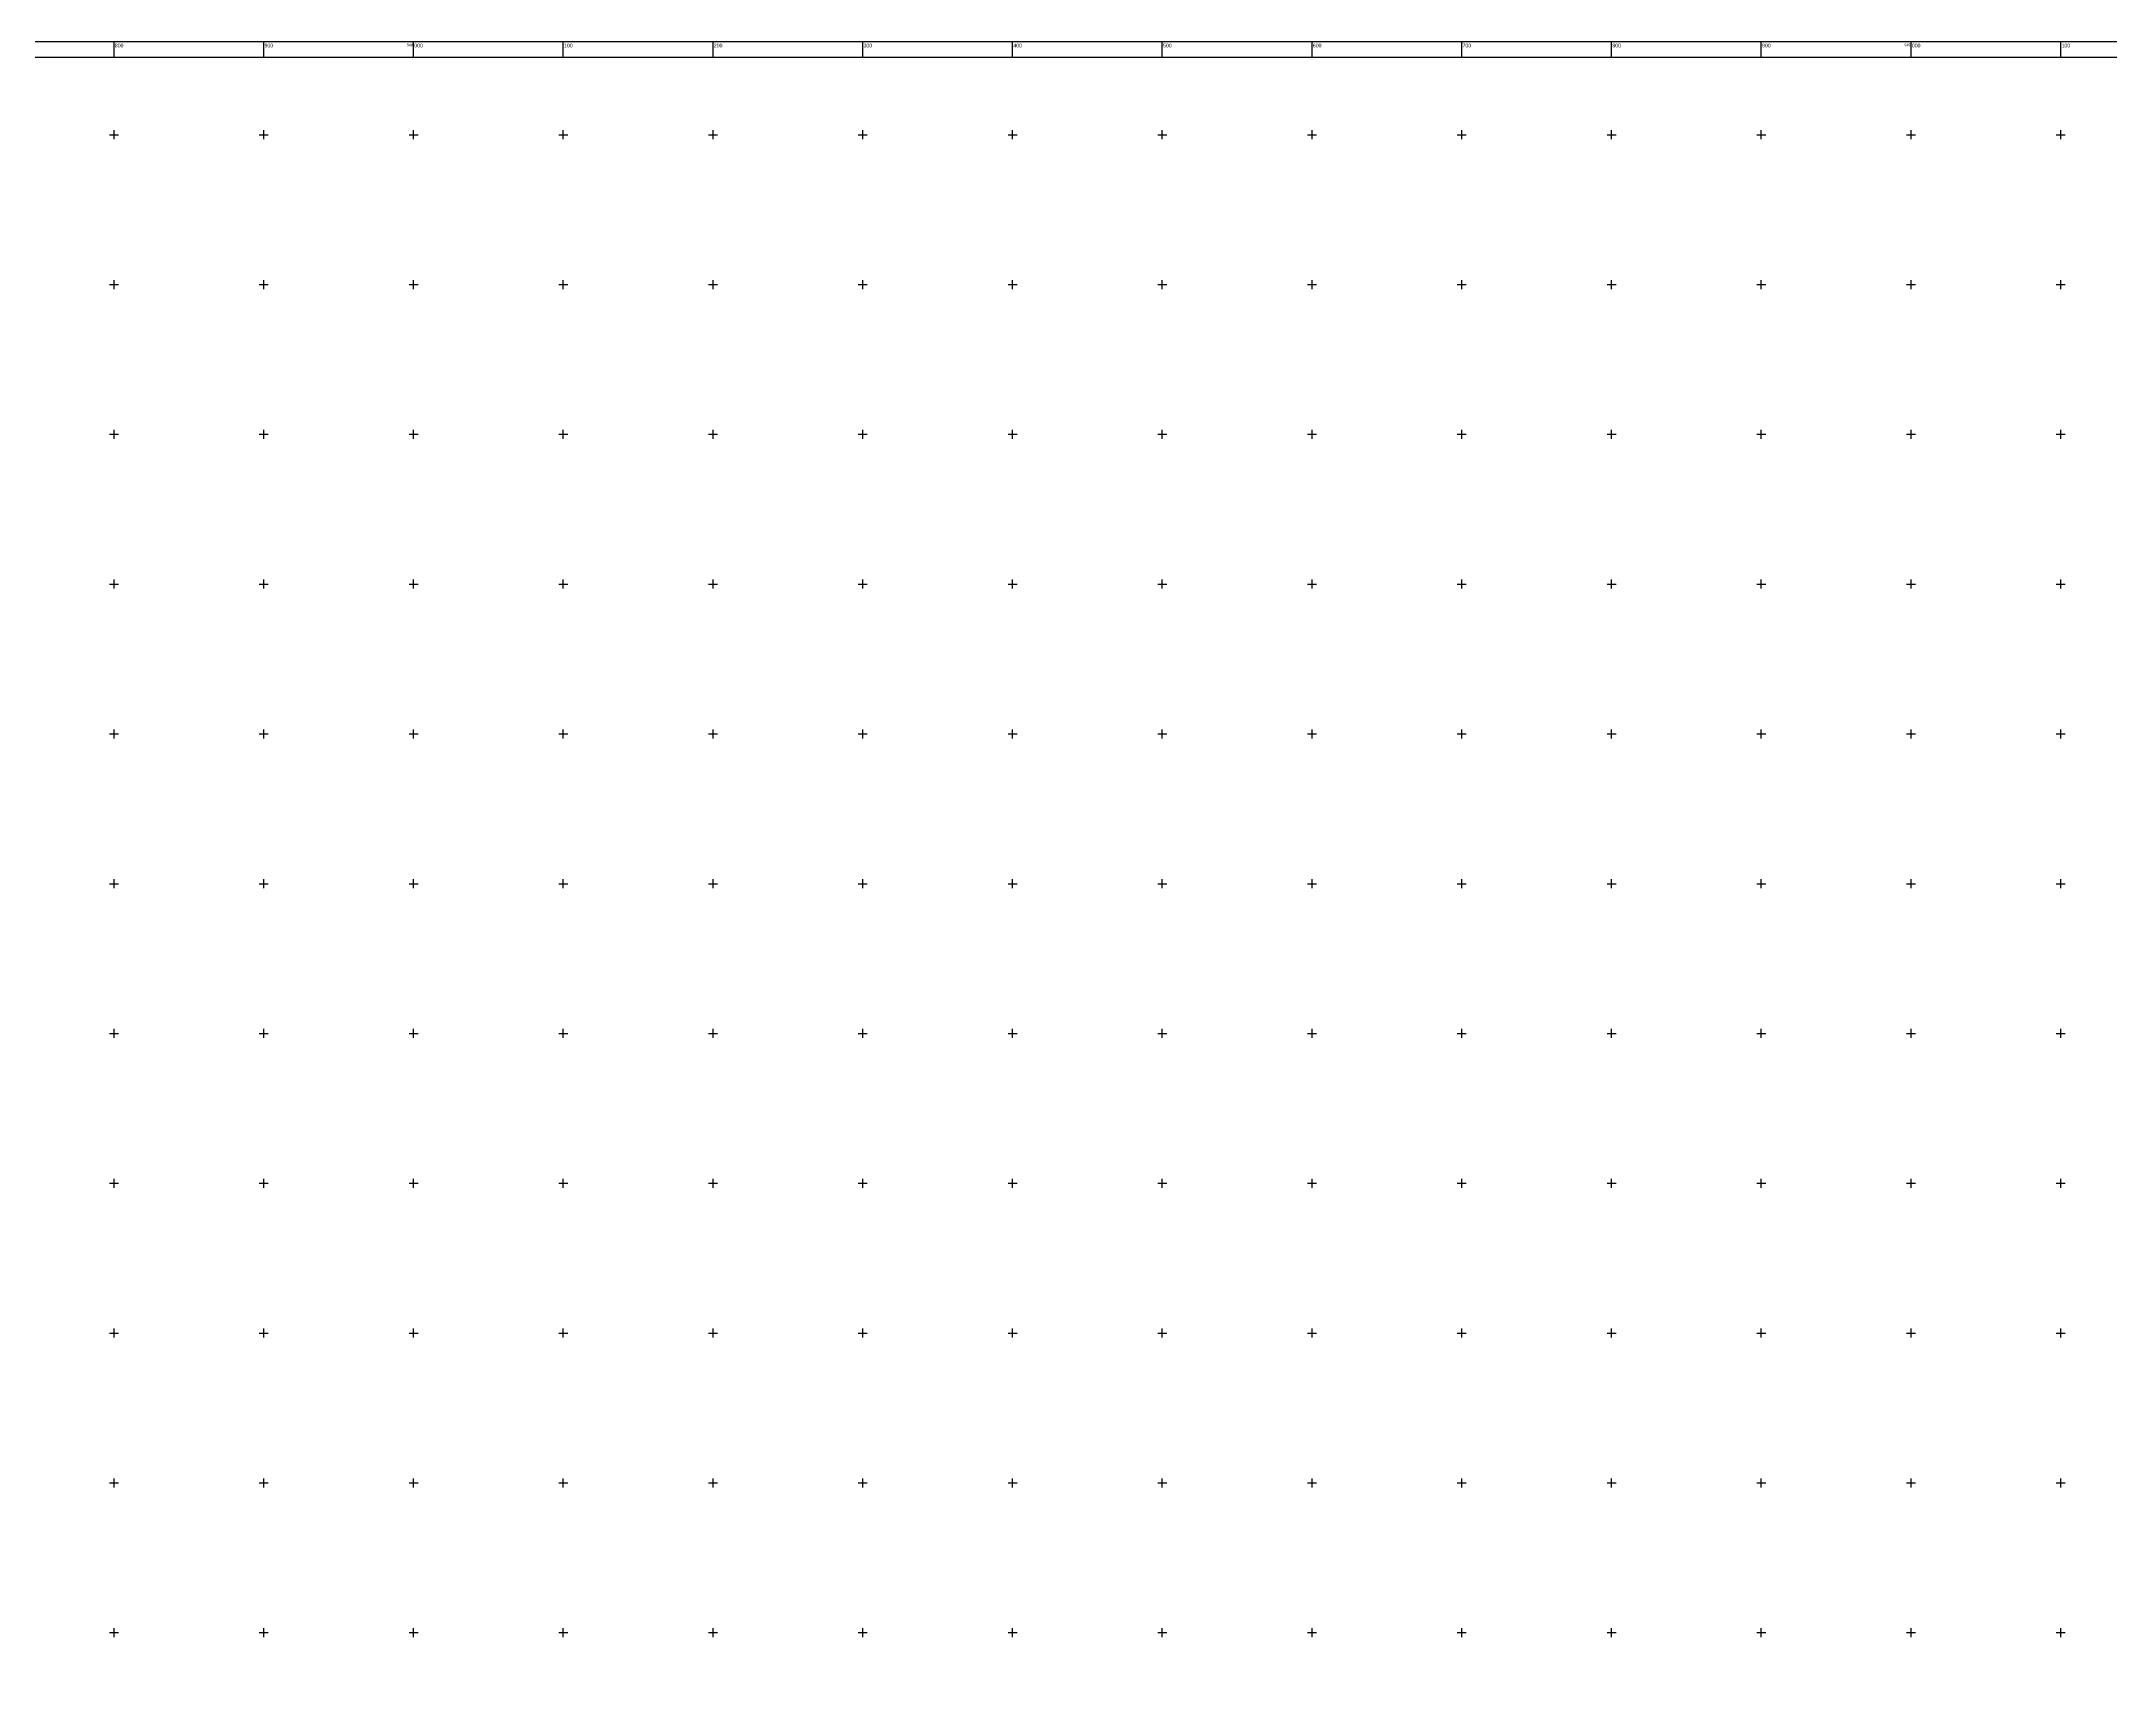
# Model space of a CAD drawing. Extents: x 542197 to 550482, y 1822129 to 1845893.
# Drawn here: x 547751 to 549133, y 1844760 to 1845862 of the extents above; entities that cross this region are included whole.
import ezdxf

# ---------------------------------------------------------------- set-up
doc = ezdxf.new("R2010")
doc.units = 0
doc.layers.add('Level 63', color=7, linetype='Continuous')

msp = doc.modelspace()

# ---------------------------------------------------------------- linework, layer by layer
at = {"layer": 'Level 63'}
for p, q in [((547800, 1845851.8), (547800, 1845862.3)), ((547900, 1845851.8), (547900, 1845862.3)), ((548000, 1845851.8), (548000, 1845862.3)), ((548100, 1845851.8), (548100, 1845862.3)), ((548200, 1845851.8), (548200, 1845862.3)), ((548300, 1845851.8), (548300, 1845862.3)), ((548400, 1845851.8), (548400, 1845862.3)), ((548500, 1845851.8), (548500, 1845862.3)), ((548600, 1845851.8), (548600, 1845862.3)), ((548700, 1845851.8), (548700, 1845862.3)), ((548800, 1845851.8), (548800, 1845862.3)), ((548900, 1845851.8), (548900, 1845862.3)), ((549000, 1845851.8), (549000, 1845862.3)), ((549100, 1845851.8), (549100, 1845862.3)), ((547797, 1845800), (547803, 1845800)), ((547800, 1845797), (547800, 1845803)), ((547897, 1845800), (547903, 1845800)), ((547900, 1845797), (547900, 1845803)), ((547997, 1845800), (548003, 1845800)), ((548000, 1845797), (548000, 1845803)), ((548097, 1845800), (548103, 1845800)), ((548100, 1845797), (548100, 1845803)), ((548197, 1845800), (548203, 1845800)), ((548200, 1845797), (548200, 1845803)), ((548297, 1845800), (548303, 1845800)), ((548300, 1845797), (548300, 1845803)), ((548397, 1845800), (548403, 1845800)), ((548400, 1845797), (548400, 1845803)), ((548497, 1845800), (548503, 1845800)), ((548500, 1845797), (548500, 1845803)), ((548597, 1845800), (548603, 1845800)), ((548600, 1845797), (548600, 1845803)), ((548697, 1845800), (548703, 1845800)), ((548700, 1845797), (548700, 1845803)), ((548797, 1845800), (548803, 1845800)), ((548800, 1845797), (548800, 1845803)), ((548897, 1845800), (548903, 1845800)), ((548900, 1845797), (548900, 1845803)), ((548997, 1845800), (549003, 1845800)), ((549000, 1845797), (549000, 1845803)), ((549097, 1845800), (549103, 1845800)), ((549100, 1845797), (549100, 1845803)), ((547800, 1845697), (547800, 1845703)), ((547900, 1845697), (547900, 1845703)), ((548000, 1845697), (548000, 1845703)), ((548100, 1845697), (548100, 1845703)), ((548200, 1845697), (548200, 1845703)), ((548300, 1845697), (548300, 1845703)), ((548400, 1845697), (548400, 1845703)), ((548500, 1845697), (548500, 1845703)), ((548600, 1845697), (548600, 1845703)), ((548700, 1845697), (548700, 1845703)), ((548800, 1845697), (548800, 1845703)), ((548900, 1845697), (548900, 1845703)), ((549000, 1845697), (549000, 1845703)), ((549100, 1845697), (549100, 1845703)), ((547797, 1845700), (547803, 1845700)), ((547897, 1845700), (547903, 1845700)), ((547997, 1845700), (548003, 1845700)), ((548097, 1845700), (548103, 1845700)), ((548197, 1845700), (548203, 1845700)), ((548297, 1845700), (548303, 1845700)), ((548397, 1845700), (548403, 1845700)), ((548497, 1845700), (548503, 1845700)), ((548597, 1845700), (548603, 1845700)), ((548697, 1845700), (548703, 1845700)), ((548797, 1845700), (548803, 1845700)), ((548897, 1845700), (548903, 1845700)), ((548997, 1845700), (549003, 1845700)), ((549097, 1845700), (549103, 1845700)), ((547797, 1845600), (547803, 1845600)), ((547800, 1845597), (547800, 1845603)), ((547897, 1845600), (547903, 1845600)), ((547900, 1845597), (547900, 1845603)), ((547997, 1845600), (548003, 1845600)), ((548000, 1845597), (548000, 1845603)), ((548097, 1845600), (548103, 1845600)), ((548100, 1845597), (548100, 1845603)), ((548197, 1845600), (548203, 1845600)), ((548200, 1845597), (548200, 1845603)), ((548297, 1845600), (548303, 1845600)), ((548300, 1845597), (548300, 1845603)), ((548397, 1845600), (548403, 1845600)), ((548400, 1845597), (548400, 1845603)), ((548497, 1845600), (548503, 1845600)), ((548500, 1845597), (548500, 1845603)), ((548597, 1845600), (548603, 1845600)), ((548600, 1845597), (548600, 1845603)), ((548697, 1845600), (548703, 1845600)), ((548700, 1845597), (548700, 1845603)), ((548797, 1845600), (548803, 1845600)), ((548800, 1845597), (548800, 1845603)), ((548897, 1845600), (548903, 1845600)), ((548900, 1845597), (548900, 1845603)), ((548997, 1845600), (549003, 1845600)), ((549000, 1845597), (549000, 1845603)), ((549097, 1845600), (549103, 1845600)), ((549100, 1845597), (549100, 1845603)), ((547797, 1845500), (547803, 1845500)), ((547800, 1845497), (547800, 1845503)), ((547897, 1845500), (547903, 1845500)), ((547900, 1845497), (547900, 1845503)), ((547997, 1845500), (548003, 1845500)), ((548000, 1845497), (548000, 1845503)), ((548097, 1845500), (548103, 1845500)), ((548100, 1845497), (548100, 1845503)), ((548197, 1845500), (548203, 1845500)), ((548200, 1845497), (548200, 1845503)), ((548297, 1845500), (548303, 1845500)), ((548300, 1845497), (548300, 1845503)), ((548397, 1845500), (548403, 1845500)), ((548400, 1845497), (548400, 1845503)), ((548497, 1845500), (548503, 1845500)), ((548500, 1845497), (548500, 1845503)), ((548597, 1845500), (548603, 1845500)), ((548600, 1845497), (548600, 1845503)), ((548697, 1845500), (548703, 1845500)), ((548700, 1845497), (548700, 1845503)), ((548797, 1845500), (548803, 1845500)), ((548800, 1845497), (548800, 1845503)), ((548897, 1845500), (548903, 1845500)), ((548900, 1845497), (548900, 1845503)), ((548997, 1845500), (549003, 1845500)), ((549000, 1845497), (549000, 1845503)), ((549097, 1845500), (549103, 1845500)), ((549100, 1845497), (549100, 1845503)), ((547797, 1845400), (547803, 1845400)), ((547800, 1845397), (547800, 1845403)), ((547897, 1845400), (547903, 1845400)), ((547900, 1845397), (547900, 1845403)), ((547997, 1845400), (548003, 1845400)), ((548000, 1845397), (548000, 1845403)), ((548097, 1845400), (548103, 1845400)), ((548100, 1845397), (548100, 1845403)), ((548197, 1845400), (548203, 1845400)), ((548200, 1845397), (548200, 1845403)), ((548297, 1845400), (548303, 1845400)), ((548300, 1845397), (548300, 1845403)), ((548397, 1845400), (548403, 1845400)), ((548400, 1845397), (548400, 1845403)), ((548497, 1845400), (548503, 1845400)), ((548500, 1845397), (548500, 1845403)), ((548597, 1845400), (548603, 1845400)), ((548600, 1845397), (548600, 1845403)), ((548697, 1845400), (548703, 1845400)), ((548700, 1845397), (548700, 1845403)), ((548797, 1845400), (548803, 1845400)), ((548800, 1845397), (548800, 1845403)), ((548897, 1845400), (548903, 1845400)), ((548900, 1845397), (548900, 1845403)), ((548997, 1845400), (549003, 1845400)), ((549000, 1845397), (549000, 1845403)), ((549097, 1845400), (549103, 1845400)), ((549100, 1845397), (549100, 1845403)), ((547800, 1845297), (547800, 1845303)), ((547900, 1845297), (547900, 1845303)), ((548000, 1845297), (548000, 1845303)), ((548100, 1845297), (548100, 1845303)), ((548200, 1845297), (548200, 1845303)), ((548300, 1845297), (548300, 1845303)), ((548400, 1845297), (548400, 1845303)), ((548500, 1845297), (548500, 1845303)), ((548600, 1845297), (548600, 1845303)), ((548700, 1845297), (548700, 1845303)), ((548800, 1845297), (548800, 1845303)), ((548900, 1845297), (548900, 1845303)), ((549000, 1845297), (549000, 1845303)), ((549100, 1845297), (549100, 1845303)), ((547797, 1845300), (547803, 1845300)), ((547897, 1845300), (547903, 1845300)), ((547997, 1845300), (548003, 1845300)), ((548097, 1845300), (548103, 1845300)), ((548197, 1845300), (548203, 1845300)), ((548297, 1845300), (548303, 1845300)), ((548397, 1845300), (548403, 1845300)), ((548497, 1845300), (548503, 1845300)), ((548597, 1845300), (548603, 1845300)), ((548697, 1845300), (548703, 1845300)), ((548797, 1845300), (548803, 1845300)), ((548897, 1845300), (548903, 1845300)), ((548997, 1845300), (549003, 1845300)), ((549097, 1845300), (549103, 1845300)), ((547797, 1845200), (547803, 1845200)), ((547800, 1845197), (547800, 1845203)), ((547897, 1845200), (547903, 1845200)), ((547900, 1845197), (547900, 1845203)), ((547997, 1845200), (548003, 1845200)), ((548000, 1845197), (548000, 1845203)), ((548097, 1845200), (548103, 1845200)), ((548100, 1845197), (548100, 1845203)), ((548197, 1845200), (548203, 1845200)), ((548200, 1845197), (548200, 1845203)), ((548297, 1845200), (548303, 1845200)), ((548300, 1845197), (548300, 1845203)), ((548397, 1845200), (548403, 1845200)), ((548400, 1845197), (548400, 1845203)), ((548497, 1845200), (548503, 1845200)), ((548500, 1845197), (548500, 1845203)), ((548597, 1845200), (548603, 1845200)), ((548600, 1845197), (548600, 1845203)), ((548697, 1845200), (548703, 1845200)), ((548700, 1845197), (548700, 1845203)), ((548797, 1845200), (548803, 1845200)), ((548800, 1845197), (548800, 1845203)), ((548897, 1845200), (548903, 1845200)), ((548900, 1845197), (548900, 1845203)), ((548997, 1845200), (549003, 1845200)), ((549000, 1845197), (549000, 1845203)), ((549097, 1845200), (549103, 1845200)), ((549100, 1845197), (549100, 1845203)), ((547797, 1845100), (547803, 1845100)), ((547800, 1845097), (547800, 1845103)), ((547897, 1845100), (547903, 1845100)), ((547900, 1845097), (547900, 1845103)), ((547997, 1845100), (548003, 1845100)), ((548000, 1845097), (548000, 1845103)), ((548097, 1845100), (548103, 1845100)), ((548100, 1845097), (548100, 1845103)), ((548197, 1845100), (548203, 1845100)), ((548200, 1845097), (548200, 1845103)), ((548297, 1845100), (548303, 1845100)), ((548300, 1845097), (548300, 1845103)), ((548397, 1845100), (548403, 1845100)), ((548400, 1845097), (548400, 1845103)), ((548497, 1845100), (548503, 1845100)), ((548500, 1845097), (548500, 1845103)), ((548597, 1845100), (548603, 1845100)), ((548600, 1845097), (548600, 1845103)), ((548697, 1845100), (548703, 1845100)), ((548700, 1845097), (548700, 1845103)), ((548797, 1845100), (548803, 1845100)), ((548800, 1845097), (548800, 1845103)), ((548897, 1845100), (548903, 1845100)), ((548900, 1845097), (548900, 1845103)), ((548997, 1845100), (549003, 1845100)), ((549000, 1845097), (549000, 1845103)), ((549097, 1845100), (549103, 1845100)), ((549100, 1845097), (549100, 1845103)), ((547797, 1845000), (547803, 1845000)), ((547800, 1844997), (547800, 1845003)), ((547897, 1845000), (547903, 1845000)), ((547900, 1844997), (547900, 1845003)), ((547997, 1845000), (548003, 1845000)), ((548000, 1844997), (548000, 1845003)), ((548097, 1845000), (548103, 1845000)), ((548100, 1844997), (548100, 1845003)), ((548197, 1845000), (548203, 1845000)), ((548200, 1844997), (548200, 1845003)), ((548297, 1845000), (548303, 1845000)), ((548300, 1844997), (548300, 1845003)), ((548397, 1845000), (548403, 1845000)), ((548400, 1844997), (548400, 1845003)), ((548497, 1845000), (548503, 1845000)), ((548500, 1844997), (548500, 1845003)), ((548597, 1845000), (548603, 1845000)), ((548600, 1844997), (548600, 1845003)), ((548697, 1845000), (548703, 1845000)), ((548700, 1844997), (548700, 1845003)), ((548797, 1845000), (548803, 1845000)), ((548800, 1844997), (548800, 1845003)), ((548897, 1845000), (548903, 1845000)), ((548900, 1844997), (548900, 1845003)), ((548997, 1845000), (549003, 1845000)), ((549000, 1844997), (549000, 1845003)), ((549097, 1845000), (549103, 1845000)), ((549100, 1844997), (549100, 1845003)), ((547800, 1844897), (547800, 1844903)), ((547900, 1844897), (547900, 1844903)), ((548000, 1844897), (548000, 1844903)), ((548100, 1844897), (548100, 1844903)), ((548200, 1844897), (548200, 1844903)), ((548300, 1844897), (548300, 1844903)), ((548400, 1844897), (548400, 1844903)), ((548500, 1844897), (548500, 1844903)), ((548600, 1844897), (548600, 1844903)), ((548700, 1844897), (548700, 1844903)), ((548800, 1844897), (548800, 1844903)), ((548900, 1844897), (548900, 1844903)), ((549000, 1844897), (549000, 1844903)), ((549100, 1844897), (549100, 1844903)), ((547797, 1844900), (547803, 1844900)), ((547897, 1844900), (547903, 1844900)), ((547997, 1844900), (548003, 1844900)), ((548097, 1844900), (548103, 1844900)), ((548197, 1844900), (548203, 1844900)), ((548297, 1844900), (548303, 1844900)), ((548397, 1844900), (548403, 1844900)), ((548497, 1844900), (548503, 1844900)), ((548597, 1844900), (548603, 1844900)), ((548697, 1844900), (548703, 1844900)), ((548797, 1844900), (548803, 1844900)), ((548897, 1844900), (548903, 1844900)), ((548997, 1844900), (549003, 1844900)), ((549097, 1844900), (549103, 1844900)), ((547797, 1844800), (547803, 1844800)), ((547800, 1844797), (547800, 1844803)), ((547897, 1844800), (547903, 1844800)), ((547900, 1844797), (547900, 1844803)), ((547997, 1844800), (548003, 1844800)), ((548000, 1844797), (548000, 1844803)), ((548097, 1844800), (548103, 1844800)), ((548100, 1844797), (548100, 1844803)), ((548197, 1844800), (548203, 1844800)), ((548200, 1844797), (548200, 1844803)), ((548297, 1844800), (548303, 1844800)), ((548300, 1844797), (548300, 1844803)), ((548397, 1844800), (548403, 1844800)), ((548400, 1844797), (548400, 1844803)), ((548497, 1844800), (548503, 1844800)), ((548500, 1844797), (548500, 1844803)), ((548597, 1844800), (548603, 1844800)), ((548600, 1844797), (548600, 1844803)), ((548697, 1844800), (548703, 1844800)), ((548700, 1844797), (548700, 1844803)), ((548797, 1844800), (548803, 1844800)), ((548800, 1844797), (548800, 1844803)), ((548897, 1844800), (548903, 1844800)), ((548900, 1844797), (548900, 1844803)), ((548997, 1844800), (549003, 1844800)), ((549000, 1844797), (549000, 1844803)), ((549097, 1844800), (549103, 1844800)), ((549100, 1844797), (549100, 1844803))]:
    msp.add_line(p, q, dxfattribs=at)
for points in [[(542202.4, 1845862.3), (550399.9, 1845862.3), (550399.9, 1839658.4), (542202.4, 1839658.4), (542202.4, 1845862.3)], [(542212.9, 1845851.8), (550389.4, 1845851.8), (550389.4, 1839668.9), (542212.9, 1839668.9), (542212.9, 1845851.8)]]:
    msp.add_lwpolyline(points, dxfattribs=at)

# ---------------------------------------------------------------- texts
for s, height, p in [('800', 2.5, (547800.5, 1845858.3)), ('900', 2.5, (547900.5, 1845858.3)), ('548', 1.75, (547995.5, 1845859.1)), ('000', 2.5, (548000.5, 1845858.3)), ('100', 2.5, (548100.5, 1845858.3)), ('200', 2.5, (548200.5, 1845858.3)), ('300', 2.5, (548300.5, 1845858.3)), ('400', 2.5, (548400.5, 1845858.3)), ('500', 2.5, (548500.5, 1845858.3)), ('600', 2.5, (548600.5, 1845858.3)), ('700', 2.5, (548700.5, 1845858.3)), ('800', 2.5, (548800.5, 1845858.3)), ('900', 2.5, (548900.5, 1845858.3)), ('549', 1.75, (548995.5, 1845859.1)), ('000', 2.5, (549000.5, 1845858.3)), ('100', 2.5, (549100.5, 1845858.3))]:
    msp.add_text(s, height=height, dxfattribs=at).set_placement(p)

doc.saveas('drawing.dxf')
